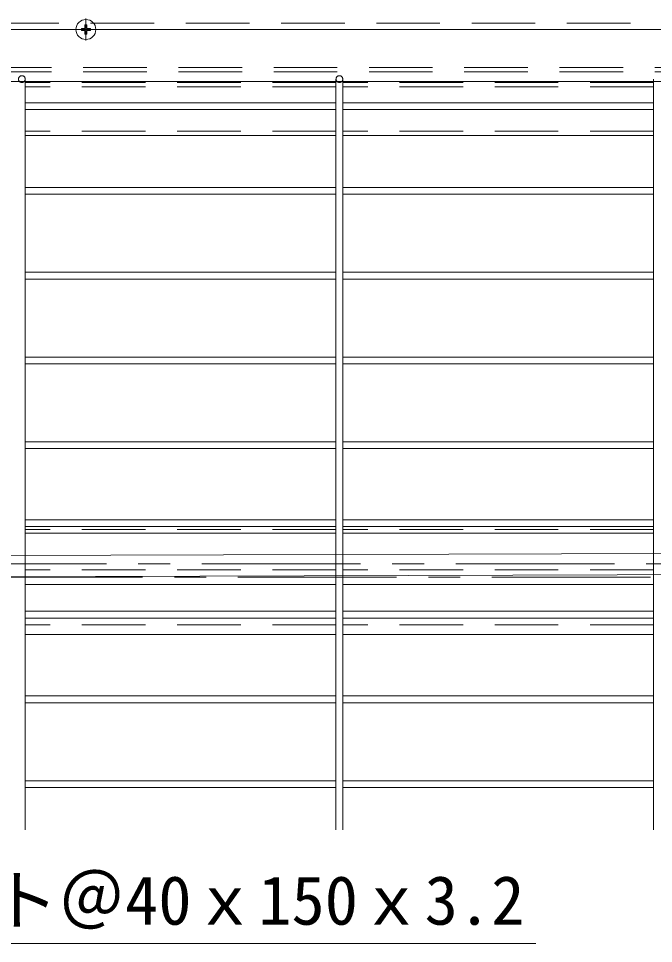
# Model space of a CAD drawing. Units: millimetres, scale not verified. Extents: x -10000 to 10000, y -6925 to 6925.
# Drawn here: x 3563 to 4563, y 4158 to 5613 of the extents above; entities that cross this region are included whole.
import ezdxf
from ezdxf.enums import TextEntityAlignment as Align

# ---------------------------------------------------------------- set-up
doc = ezdxf.new("R2010")
doc.units = ezdxf.units.MM
doc.header["$LTSCALE"] = 50
doc.linetypes.add('CHAIN1', pattern=[8, 5, -1, 1, -1])
doc.linetypes.add('DASHED2', pattern=[3, 2, -1])
for name, color, linetype, lineweight in [('0-7_2-4', 2, 'DASHED2', 9), ('1-1_1-8', 4, 'Continuous', 9), ('1-F_2-3', 7, 'DASHED2', 9), ('2-1_2-5', 6, 'Continuous', 9), ('2-2_2-6', 5, 'Continuous', 9), ('2-3_文字-1', 3, 'DASHED2', 9), ('2-4_寸法', 2, 'DASHED2', 9), ('2-7_2-8', 3, 'Continuous', 9), ('2-A_2-E', 6, 'Continuous', 9)]:
    doc.layers.add(name, color=color, linetype=linetype, lineweight=lineweight)
doc.styles.add('ＭＳ ゴシック', font='')
doc.styles.get('ＭＳ ゴシック').set_extended_font_data('MS Gothic')

msp = doc.modelspace()

# ---------------------------------------------------------------- linework, layer by layer
at = {"layer": '0-7_2-4'}
for p, q in [((4062.86, 5512.37), (3573.53, 5512.37)), ((4062.86, 5505.7), (3573.53, 5505.7)), ((4562.86, 5512.37), (4073.53, 5512.37)), ((4562.86, 5505.7), (4073.53, 5505.7)), ((4062.86, 5435.7), (3573.53, 5435.7)), ((4562.86, 5435.7), (4073.53, 5435.7))]:
    msp.add_line(p, q, dxfattribs=at)
at = {"layer": '0-7_2-4', "linetype": 'Continuous'}
for p, q in [((4062.86, 5429.04), (3573.53, 5429.04)), ((4562.86, 5429.04), (4073.53, 5429.04))]:
    msp.add_line(p, q, dxfattribs=at)
at = {"layer": '1-F_2-3', "linetype": 'Continuous'}
for p, q in [((4062.86, 4824.04), (3573.53, 4824.04)), ((4562.86, 4824.04), (4073.53, 4824.04)), ((4062.86, 4722.37), (3573.53, 4722.37)), ((4562.86, 4722.37), (4073.53, 4722.37)), ((4062.86, 4644.04), (3573.53, 4644.04)), ((4562.86, 4644.04), (4073.53, 4644.04))]:
    msp.add_line(p, q, dxfattribs=at)
at = {"layer": '1-F_2-3'}
for p, q in [((4062.86, 4809.04), (3573.53, 4809.04)), ((4562.86, 4809.04), (4073.53, 4809.04)), ((4062.86, 4745.7), (3573.53, 4745.7)), ((4562.86, 4745.7), (4073.53, 4745.7)), ((4062.86, 4659.04), (3573.53, 4659.04)), ((4562.86, 4659.04), (4073.53, 4659.04))]:
    msp.add_line(p, q, dxfattribs=at)
at = {"layer": '1-F_2-3', "color": 3, "linetype": 'CHAIN1'}
msp.add_line((5358.32, 4734.04), (-4706.26, 4734.04), dxfattribs=at)
at = {"layer": '2-1_2-5', "linetype": 'DASHED2'}
for p, q in [((3573.53, 5503.2), (3573.53, 5517.7)), ((4062.86, 5503.2), (4062.86, 5517.7)), ((4073.53, 5503.2), (4073.53, 5517.7)), ((4562.86, 5503.2), (4562.86, 5517.7)), ((3573.53, 4768.06), (3573.53, 4734.73)), ((4062.86, 4769.61), (4062.86, 4736.28)), ((4073.53, 4769.65), (4073.53, 4736.31)), ((4562.86, 4771.2), (4562.86, 4737.86))]:
    msp.add_line(p, q, dxfattribs=at)
at = {"layer": '2-1_2-5'}
for p, q in [((3573.53, 4768.06), (3573.53, 5503.2)), ((4062.86, 4769.61), (4062.86, 5503.2)), ((4073.53, 4769.65), (4073.53, 5503.2)), ((4562.86, 4771.2), (4562.86, 5503.2)), ((3573.53, 5480.37), (4062.86, 5480.37)), ((4073.53, 5480.37), (4562.86, 5480.37)), ((3573.53, 5469.7), (4062.86, 5469.7)), ((4073.53, 5469.7), (4562.86, 5469.7)), ((3573.53, 5347.04), (4062.86, 5347.04)), ((4073.53, 5347.04), (4562.86, 5347.04)), ((3573.53, 5336.37), (4062.86, 5336.37)), ((4073.53, 5336.37), (4562.86, 5336.37)), ((3573.53, 5213.7), (4062.86, 5213.7)), ((4073.53, 5213.7), (4562.86, 5213.7)), ((3573.53, 5203.04), (4062.86, 5203.04)), ((4073.53, 5203.04), (4562.86, 5203.04)), ((3573.53, 5080.37), (4062.86, 5080.37)), ((4073.53, 5080.37), (4562.86, 5080.37)), ((3573.53, 5069.7), (4062.86, 5069.7)), ((4073.53, 5069.7), (4562.86, 5069.7)), ((3573.53, 4947.04), (4062.86, 4947.04)), ((3573.53, 4936.37), (4062.86, 4936.37)), ((4073.53, 4947.04), (4562.86, 4947.04)), ((4073.53, 4936.37), (4562.86, 4936.37)), ((3573.53, 4813.7), (4062.86, 4813.7)), ((3573.53, 4803.04), (4062.86, 4803.04)), ((4073.53, 4813.7), (4562.86, 4813.7)), ((4073.53, 4803.04), (4562.86, 4803.04)), ((3573.53, 4336.37), (3573.53, 4734.73)), ((4062.86, 4336.37), (4062.86, 4736.28)), ((4073.53, 4336.37), (4073.53, 4736.31)), ((4562.86, 4336.37), (4562.86, 4737.86)), ((3573.53, 4680.37), (4062.86, 4680.37)), ((4073.53, 4680.37), (4562.86, 4680.37)), ((3573.53, 4669.7), (4062.86, 4669.7)), ((4073.53, 4669.7), (4562.86, 4669.7)), ((3573.53, 4547.04), (4062.86, 4547.04)), ((4073.53, 4547.04), (4562.86, 4547.04)), ((3573.53, 4536.37), (4062.86, 4536.37)), ((4073.53, 4536.37), (4562.86, 4536.37)), ((3573.53, 4413.7), (4062.86, 4413.7)), ((4073.53, 4413.7), (4562.86, 4413.7)), ((3573.53, 4403.04), (4062.86, 4403.04)), ((4073.53, 4403.04), (4562.86, 4403.04))]:
    msp.add_line(p, q, dxfattribs=at)
at = {"layer": '2-1_2-5', "linetype": 'DASHED2'}
for centre in [(3568.2, 5517.7), (4068.2, 5517.7)]:
    msp.add_circle(centre, 5.33, dxfattribs=at)
at = {"layer": '2-2_2-6', "linetype": 'DASHED2'}
msp.add_line((5276.53, 5605.7), (-4425.14, 5605.7), dxfattribs=at)
at = {"layer": '2-2_2-6'}
for p, q in [((5276.53, 5595.7), (-4375.14, 5595.7)), ((5276.53, 5514.04), (-4425.14, 5514.04))]:
    msp.add_line(p, q, dxfattribs=at)
at = {"layer": '2-3_文字-1'}
for p, q in [((5264.86, 5535.7), (-4581.8, 5535.7)), ((5264.86, 5529.04), (-4581.8, 5529.04))]:
    msp.add_line(p, q, dxfattribs=at)
at = {"layer": '2-4_寸法', "color": 3, "linetype": 'CHAIN1'}
for p, q in [((3669.03, 5578.41), (3669.03, 5613)), ((3651.59, 5595.7), (3686.47, 5595.7))]:
    msp.add_line(p, q, dxfattribs=at)
at = {"layer": '2-4_寸法', "linetype": 'Continuous'}
for p, q in [((3667.36, 5597.37), (3661.86, 5597.37)), ((3661.86, 5594.04), (3661.86, 5597.37)), ((3661.86, 5594.04), (3667.36, 5594.04)), ((3667.36, 5602.87), (3670.7, 5602.87)), ((3667.36, 5597.37), (3667.36, 5602.87)), ((3667.36, 5588.54), (3667.36, 5594.04)), ((3670.7, 5594.04), (3670.7, 5588.54)), ((3667.36, 5588.54), (3670.7, 5588.54))]:
    msp.add_line(p, q, dxfattribs=at)
msp.add_lwpolyline([(3670.7, 5594.04), (3676.2, 5594.04), (3676.2, 5597.37), (3670.7, 5597.37), (3670.7, 5602.87)], dxfattribs=at)
msp.add_circle((3669.03, 5595.7), 15.67, dxfattribs=at)
at = {"layer": '2-7_2-8'}
msp.add_line((3290.65, 4157.61), (4377.68, 4157.61), dxfattribs=at)
at = {"layer": '2-A_2-E', "color": 2}
msp.add_line((466.21, 4758.2), (4670.18, 4771.54), dxfattribs=at)
at = {"layer": '2-A_2-E', "color": 3, "linetype": 'CHAIN1'}
msp.add_line((-148.5, 4754.87), (5294.91, 4754.87), dxfattribs=at)
at = {"layer": '2-A_2-E', "color": 2}
msp.add_lwpolyline([(4670.18, 4738.2), (562.57, 4725.18), (466.21, 4724.87)], dxfattribs=at)

# ---------------------------------------------------------------- texts
at = {"layer": '1-1_1-8', "style": 'ＭＳ ゴシック'}
msp.add_text('ネット＠40ｘ150ｘ3.2', height=76.98, dxfattribs=at).set_placement((3310.65, 4164.09), align=Align.BOTTOM_LEFT)

doc.saveas('drawing.dxf')
